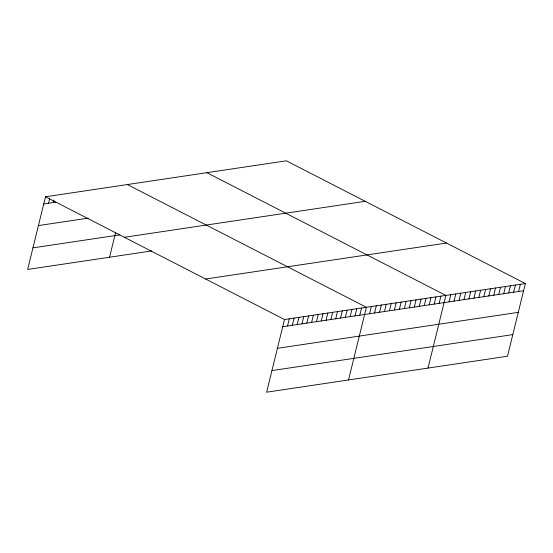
<?xml version="1.0" encoding="UTF-8"?>
<svg xmlns="http://www.w3.org/2000/svg" width="553" height="553" viewBox="0 0 553 553"><rect width="100%" height="100%" fill="white"/><g stroke="black" fill="none" stroke-linecap="round" stroke-linejoin="round"><path stroke-width="0.83" d="M525.35 283.544L284.484 319.516L266.636 392.188L507.502 356.222L525.35 283.544L286.364 160.812L45.498 196.778L27.65 269.456L151.771 250.917M48.546 203.262L49.729 198.458M53.365 202.543L53.959 200.138M109.542 257.221L115.632 232.44M287.532 325.994L289.302 318.798M292.35 325.275L294.12 318.079M297.168 324.556L298.938 317.36M301.986 323.837L303.756 316.641M306.804 323.118L308.574 315.922M311.622 322.399L313.392 315.203M316.44 321.68L318.21 314.484M321.258 320.961L323.021 313.758M326.076 320.242L327.839 313.039M330.888 319.523L332.657 312.321M335.706 318.805L337.475 311.602M340.524 318.086L342.293 310.883M345.342 317.367L347.111 310.164M350.16 316.641L351.929 309.445M354.978 315.922L356.747 308.726M359.796 315.203L361.565 308.007M348.528 379.959L366.383 307.288L127.39 184.55M369.577 313.745L371.346 306.542M374.547 313.005L376.317 305.802M379.517 312.258L381.287 305.062M384.48 311.519L386.25 304.323M389.45 310.779L391.22 303.576M394.42 310.033L396.19 302.837M399.384 309.293L401.153 302.097M404.354 308.553L406.123 301.35M409.324 307.807L411.093 300.611M414.287 307.067L416.056 299.871M419.257 306.327L421.027 299.125M424.227 305.581L425.997 298.385M429.19 304.841L430.96 297.645M434.16 304.102L435.93 296.899M439.13 303.355L440.9 296.159M428.015 368.091L445.863 295.42L206.877 172.681M449.064 301.876L450.833 294.673M454.034 301.129L455.803 293.933M458.997 300.39L460.767 293.194M463.967 299.65L465.737 292.447M468.937 298.903L470.707 291.708M473.9 298.164L475.67 290.968M478.87 297.424L480.64 290.221M483.84 296.685L485.61 289.482M488.804 295.938L490.573 288.742M493.774 295.198L495.543 287.995M498.744 294.459L500.513 287.256M503.714 293.712L505.477 286.516M508.677 292.972L510.447 285.77M513.647 292.233L515.417 285.03M518.617 291.486L520.38 284.29M43.735 203.981L55.777 202.177M38.427 225.583L88.204 218.152M32.959 247.848L119.821 234.873M124.363 237.285L365.229 201.313M205.619 279.016L446.485 243.044M282.721 326.712L523.58 290.747M277.412 348.321L518.272 312.355M271.945 370.586L512.804 334.613M45.498 196.778L284.484 319.516"/></g></svg>
